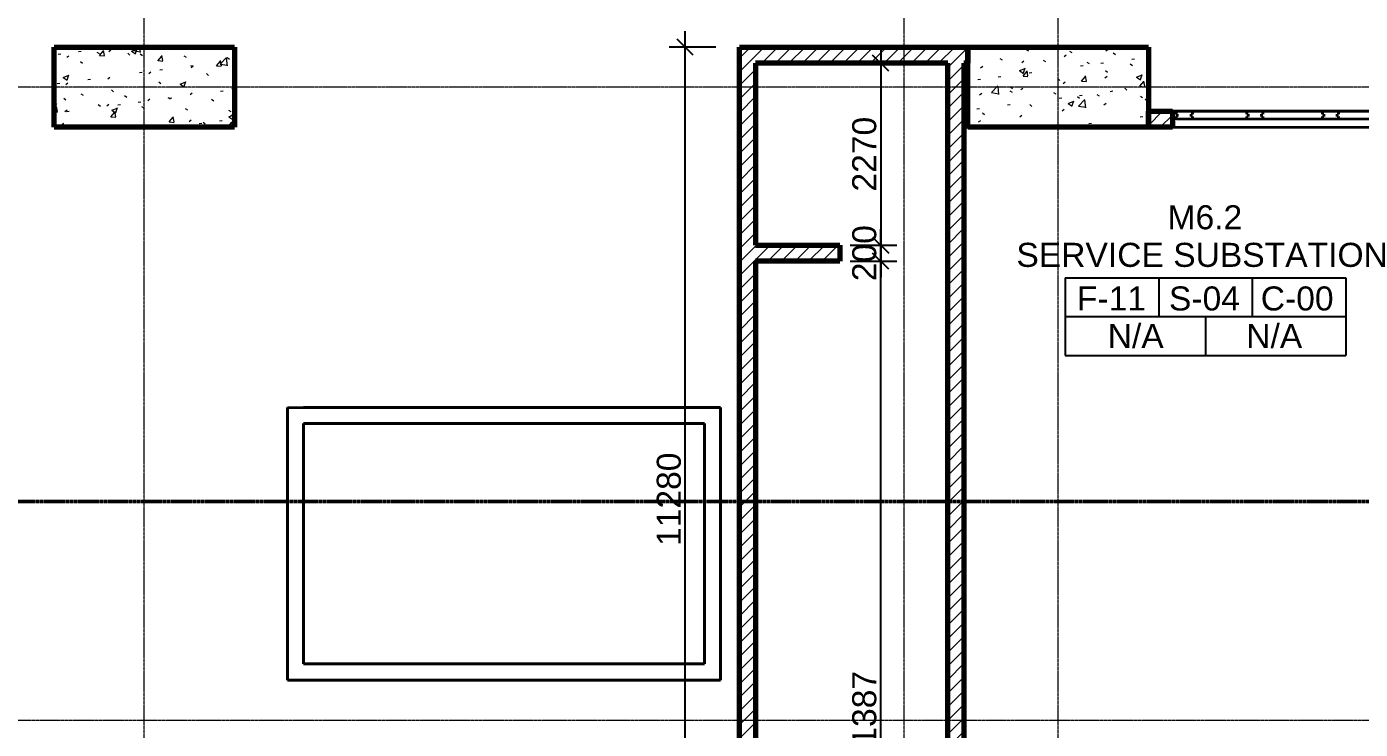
# Model space of a CAD drawing. Header units: millimetres. Extents: x -920222 to -841623, y -18676 to 21298.
# Drawn here: x -905748 to -889113, y -4431 to 4334 of the extents above; entities that cross this region are included whole.
import ezdxf

# ---------------------------------------------------------------- set-up
doc = ezdxf.new("R2010")
doc.units = ezdxf.units.MM
doc.linetypes.add('DPA_Grid _ Level 100', pattern=[10, 5.5, -1.6, 1.3, -1.6])
for name, color, linetype, lineweight in [('A-ANNO-DIMS', 1, 'Continuous', 9), ('A-COLS', 5, 'Continuous', 70), ('A-COLS-E', 1, 'Continuous', 35), ('A-DOOR', 3, 'Continuous', 70), ('A-DOOR-E', 2, 'Continuous', 25), ('A-DOOR-FRAM', 3, 'Continuous', 25), ('A-FLOR-E', 2, 'Continuous', 35), ('A-ROOM-IDEN', 3, 'Continuous', 25), ('A-ROOM-LINE', 3, 'Continuous', 25), ('A-WALL', 5, 'Continuous', 35), ('A-WALL-PATT', 1, 'Continuous', 35), ('G-ANNO-SECL', 3, 'Continuous', 9), ('S-GRID', 251, 'Continuous', 9), ('WALL-E', 2, 'Continuous', 35)]:
    doc.layers.add(name, color=color, linetype=linetype, lineweight=lineweight)
doc.styles.add('Arial_2', font='arial.ttf', dxfattribs={"height": 300})
doc.dimstyles.new('DPA-DIM-3_0_T-T', dxfattribs={"dimscale": 304.8, "dimtxt": 306.07782, "dimasz": 0.656168, "dimexe": 0.656168, "dimexo": 0.0625, "dimgap": 0.164042, "dimtad": 1, "dimdec": 0, "dimzin": 0, "dimdsep": 46, "dimtxsty": 'Arial_2', "dimblk1": 'OBLIQUE', "dimblk2": 'OBLIQUE', "dimsah": 1, "dimcen": 0.09, "dimdle": 0.656168, "dimadec": 8, "dimazin": 0, "dimtfac": 1, "dimtdec": 4, "dimtix": 1, "dimtmove": 0, "dimatfit": 3, "dimfxl": 1.312336, "dimfxlon": 1, "dimtvp": 1, "dimtolj": 1, "dimtzin": 0, "dimarcsym": 2})
pattern_1 = [(50, (0, 0), (728.7365, -63.75582), [76.2, -838.2]), (355, (0, 0), (-140.9716, 764.2276), [60.96, -670.56]), (100.451, (60.7, -5.3), (587.77, 700.46675), [64.76, -712.36]), (46.184, (0, 203.2), (1084.3162, -168.171), [114.3, -1257.3]), (96.636, (90.4, 189.2), (949.6099, 989.7098), [97.14, -1068.54]), (351.184, (0, 203.2), (949.6206, 989.7012), [91.44, -1005.84]), (21, (101.6, 152.4), (606.45787, -409.06057), [76.2, -838.2]), (326, (101.6, 152.4), (247.20834, 736.7529), [60.96, -670.56]), (71.451, (152.14, 118.3), (853.66825, 327.68547), [64.76, -712.36]), (37.5, (0, 0), (12.35469, 338.22012), [33.528, -628.904, 33.528, -647.192, -673.1]), (37.5, (0, 0), (12.35469, 338.22012), [-1343.152, 33.528, -639.572]), (7.5, (0, 0), (267.27887, 400.72213), [33.528, -354.584, 33.528, -613.664, -256.54]), (7.5, (0, 0), (267.27887, 400.72213), [-1035.304, 33.528, -223.012]), (327.5, (-226.57, 0), (542.36333, -22.915345), [33.528, -220.472, 33.528, -758.952, -1051.56]), (327.5, (-226.57, 0), (542.36333, -22.915345), [-1046.48, 33.528, -1018.032]), (317.5, (-328.17, 0), (592.51696, 101.7071), [33.528, -296.672, 33.528, -492.76, -746.76]), (317.5, (-328.17, 0), (592.51696, 101.7071), [-856.488, 33.528, -713.232])]
pattern_2 = [(45, (0, 0), (-84.852814, 84.852814), [])]

# ---------------------------------------------------------------- blocks, each defined once
blk = doc.blocks.new('A33 - _Wall_ Access Panel 3000 x 3000-18927020-4250-01 ENLARGED CONCOURSE LEVEL - REFLECTED CEILING PLAN - SHEET 1')
at = {"layer": 'A-DOOR', "lineweight": 35}
for p, q in [((-572, 0), (-372, 0)), ((-572, -35), (-572, 0)), ((-372, 0), (-372, -35)), ((372, 0), (572, 0)), ((372, -35), (372, 0)), ((572, 0), (572, -35)), ((-1450, 0), (-1250, 0)), ((-1450, -35), (-1450, 0)), ((-1435, -35), (-1450, -35)), ((-1450, -100), (-1450, -65)), ((-1450, -65), (-1435, -65)), ((-1250, -100), (-1450, -100)), ((-1435, -65), (-1435, -35)), ((-1250, -35), (-1265, -35)), ((-1265, -35), (-1265, -65)), ((-1265, -35), (-1250, -35)), ((-1265, -65), (-1265, -35)), ((-1265, -65), (-1250, -65)), ((-1250, -65), (-1265, -65)), ((-1250, 0), (-1250, -35)), ((-1250, -35), (-1250, 0)), ((-1250, 0), (-572, 0)), ((-1250, -65), (-1250, -100)), ((-1250, -100), (-1250, -65)), ((-572, -100), (-1250, -100)), ((-572, 0), (-572, -35)), ((-557, -35), (-572, -35)), ((-572, -35), (-557, -35)), ((-572, -100), (-572, -65)), ((-572, -65), (-557, -65)), ((-557, -65), (-572, -65)), ((-572, -65), (-572, -100)), ((-372, -100), (-572, -100)), ((-557, -65), (-557, -35)), ((-557, -35), (-557, -65)), ((-372, -35), (-387, -35)), ((-387, -35), (-387, -65)), ((-387, -35), (-372, -35)), ((-387, -65), (-387, -35)), ((-387, -65), (-372, -65)), ((-372, -65), (-387, -65)), ((-372, -35), (-372, 0)), ((-372, 0), (372, 0)), ((-372, -65), (-372, -100)), ((-372, -100), (-372, -65)), ((372, -100), (-372, -100)), ((372, 0), (372, -35)), ((387, -35), (372, -35)), ((372, -35), (387, -35)), ((372, -100), (372, -65)), ((372, -65), (387, -65)), ((387, -65), (372, -65)), ((372, -65), (372, -100)), ((572, -100), (372, -100)), ((387, -65), (387, -35)), ((387, -35), (387, -65)), ((572, -35), (557, -35)), ((557, -35), (557, -65)), ((557, -35), (572, -35)), ((557, -65), (557, -35)), ((557, -65), (572, -65)), ((572, -65), (557, -65)), ((572, -35), (572, 0)), ((572, 0), (1250, 0)), ((572, -65), (572, -100)), ((572, -100), (572, -65)), ((1250, -100), (572, -100)), ((1250, 0), (1450, 0)), ((1250, -35), (1250, 0)), ((1250, 0), (1250, -35)), ((1265, -35), (1250, -35)), ((1250, -35), (1265, -35)), ((1250, -100), (1250, -65)), ((1250, -65), (1265, -65)), ((1265, -65), (1250, -65)), ((1250, -65), (1250, -100)), ((1450, -100), (1250, -100)), ((1265, -65), (1265, -35)), ((1265, -35), (1265, -65)), ((1450, -35), (1435, -35)), ((1435, -35), (1435, -65)), ((1435, -65), (1450, -65)), ((1450, 0), (1450, -35)), ((1450, -65), (1450, -100))]:
    blk.add_line(p, q, dxfattribs=at)
at = {"layer": 'A-DOOR-E'}
for p, q in [((-372, 0), (-572, 0)), ((-572, 0), (-572, -35)), ((-372, -35), (-372, 0)), ((372, 0), (372, -35)), ((572, 0), (372, 0)), ((572, -35), (572, 0)), ((-1250, 0), (-1450, 0)), ((-1450, 0), (-1450, -35)), ((-1450, -35), (-1435, -35)), ((-1435, -65), (-1450, -65)), ((-1450, -65), (-1450, -100)), ((-1450, -100), (-1250, -100)), ((-1435, -35), (-1435, -65)), ((-1265, -65), (-1265, -35)), ((-1265, -35), (-1250, -35)), ((-1250, -35), (-1265, -35)), ((-1265, -35), (-1265, -65)), ((-1265, -65), (-1265, -35)), ((-1265, -35), (-1250, -35)), ((-1250, -35), (-1265, -35)), ((-1265, -35), (-1265, -65)), ((-1265, -65), (-1265, -35)), ((-1265, -35), (-1250, -35)), ((-1265, -65), (-1265, -35)), ((-1265, -35), (-1250, -35)), ((-1265, -35), (-1250, -35)), ((-1265, -65), (-1265, -35)), ((-1250, -35), (-1265, -35)), ((-1265, -35), (-1265, -65)), ((-1250, -65), (-1265, -65)), ((-1265, -65), (-1250, -65)), ((-1250, -65), (-1265, -65)), ((-1265, -65), (-1250, -65)), ((-1250, -65), (-1265, -65)), ((-1250, -65), (-1265, -65)), ((-1250, -65), (-1265, -65)), ((-1265, -65), (-1250, -65)), ((-1250, -35), (-1250, 0)), ((-572, 0), (-1250, 0)), ((-1250, 0), (-1250, -35)), ((-1250, -35), (-1250, 0)), ((-1250, 0), (-572, 0)), ((-572, 0), (-1250, 0)), ((-1250, 0), (-1250, -35)), ((-1250, -35), (-1250, 0)), ((-1250, 0), (-572, 0)), ((-1250, -35), (-1250, 0)), ((-1250, 0), (-572, 0)), ((-1250, 0), (-572, 0)), ((-1250, -35), (-1250, 0)), ((-572, 0), (-1250, 0)), ((-1250, 0), (-1250, -35)), ((-1250, -100), (-1250, -65)), ((-1250, -65), (-1250, -100)), ((-1250, -100), (-1250, -65)), ((-1250, -65), (-1250, -100)), ((-1250, -100), (-1250, -65)), ((-1250, -100), (-1250, -65)), ((-1250, -100), (-1250, -65)), ((-1250, -65), (-1250, -100)), ((-1250, -100), (-572, -100)), ((-572, -100), (-1250, -100)), ((-1250, -100), (-572, -100)), ((-572, -100), (-1250, -100)), ((-572, -100), (-1250, -100)), ((-572, -100), (-1250, -100)), ((-1250, -100), (-572, -100)), ((-572, -35), (-572, 0)), ((-572, 0), (-572, -35)), ((-572, -35), (-572, 0)), ((-572, 0), (-572, -35)), ((-572, 0), (-572, -35)), ((-572, 0), (-572, -35)), ((-572, -35), (-572, 0)), ((-572, -35), (-557, -35)), ((-557, -35), (-572, -35)), ((-572, -35), (-557, -35)), ((-557, -35), (-572, -35)), ((-572, -35), (-557, -35)), ((-572, -35), (-557, -35)), ((-572, -35), (-557, -35)), ((-557, -35), (-572, -35)), ((-557, -65), (-572, -65)), ((-572, -65), (-572, -100)), ((-572, -100), (-572, -65)), ((-572, -65), (-557, -65)), ((-557, -65), (-572, -65)), ((-572, -65), (-572, -100)), ((-572, -100), (-572, -65)), ((-572, -65), (-557, -65)), ((-557, -65), (-572, -65)), ((-572, -65), (-572, -100)), ((-557, -65), (-572, -65)), ((-572, -65), (-572, -100)), ((-572, -65), (-572, -100)), ((-557, -65), (-572, -65)), ((-572, -100), (-572, -65)), ((-572, -65), (-557, -65)), ((-572, -100), (-372, -100)), ((-557, -35), (-557, -65)), ((-557, -65), (-557, -35)), ((-557, -35), (-557, -65)), ((-557, -65), (-557, -35)), ((-557, -35), (-557, -65)), ((-557, -35), (-557, -65)), ((-557, -35), (-557, -65)), ((-557, -65), (-557, -35)), ((-387, -65), (-387, -35)), ((-387, -35), (-372, -35)), ((-372, -35), (-387, -35)), ((-387, -35), (-387, -65)), ((-387, -65), (-387, -35)), ((-387, -35), (-372, -35)), ((-372, -35), (-387, -35)), ((-387, -35), (-387, -65)), ((-387, -65), (-387, -35)), ((-387, -35), (-372, -35)), ((-387, -65), (-387, -35)), ((-387, -35), (-372, -35)), ((-387, -35), (-372, -35)), ((-387, -65), (-387, -35)), ((-372, -35), (-387, -35)), ((-387, -35), (-387, -65)), ((-372, -65), (-387, -65)), ((-387, -65), (-372, -65)), ((-372, -65), (-387, -65)), ((-387, -65), (-372, -65)), ((-372, -65), (-387, -65)), ((-372, -65), (-387, -65)), ((-372, -65), (-387, -65)), ((-387, -65), (-372, -65)), ((372, 0), (-372, 0)), ((-372, 0), (-372, -35)), ((-372, -35), (-372, 0)), ((-372, 0), (372, 0)), ((372, 0), (-372, 0)), ((-372, 0), (-372, -35)), ((-372, -35), (-372, 0)), ((-372, 0), (372, 0)), ((-372, -35), (-372, 0)), ((-372, 0), (372, 0)), ((-372, 0), (372, 0)), ((-372, -35), (-372, 0)), ((372, 0), (-372, 0)), ((-372, 0), (-372, -35)), ((-372, -100), (-372, -65)), ((-372, -65), (-372, -100)), ((-372, -100), (-372, -65)), ((-372, -65), (-372, -100)), ((-372, -100), (-372, -65)), ((-372, -100), (-372, -65)), ((-372, -100), (-372, -65)), ((-372, -65), (-372, -100)), ((-372, -100), (372, -100)), ((372, -100), (-372, -100)), ((-372, -100), (372, -100)), ((372, -100), (-372, -100)), ((372, -100), (-372, -100)), ((372, -100), (-372, -100)), ((-372, -100), (372, -100)), ((372, -35), (372, 0)), ((372, 0), (372, -35)), ((372, -35), (372, 0)), ((372, 0), (372, -35)), ((372, 0), (372, -35)), ((372, 0), (372, -35)), ((372, -35), (372, 0)), ((372, -35), (387, -35)), ((387, -35), (372, -35)), ((372, -35), (387, -35)), ((387, -35), (372, -35)), ((372, -35), (387, -35)), ((372, -35), (387, -35)), ((372, -35), (387, -35)), ((387, -35), (372, -35)), ((387, -65), (372, -65)), ((372, -65), (372, -100)), ((372, -100), (372, -65)), ((372, -65), (387, -65)), ((387, -65), (372, -65)), ((372, -65), (372, -100)), ((372, -100), (372, -65)), ((372, -65), (387, -65)), ((387, -65), (372, -65)), ((372, -65), (372, -100)), ((387, -65), (372, -65)), ((372, -65), (372, -100)), ((372, -65), (372, -100)), ((387, -65), (372, -65)), ((372, -100), (372, -65)), ((372, -65), (387, -65)), ((372, -100), (572, -100)), ((387, -35), (387, -65)), ((387, -65), (387, -35)), ((387, -35), (387, -65)), ((387, -65), (387, -35)), ((387, -35), (387, -65)), ((387, -35), (387, -65)), ((387, -35), (387, -65)), ((387, -65), (387, -35)), ((557, -65), (557, -35)), ((557, -35), (572, -35)), ((572, -35), (557, -35)), ((557, -35), (557, -65)), ((557, -65), (557, -35)), ((557, -35), (572, -35)), ((572, -35), (557, -35)), ((557, -35), (557, -65)), ((557, -65), (557, -35)), ((557, -35), (572, -35)), ((557, -65), (557, -35)), ((557, -35), (572, -35)), ((557, -35), (572, -35)), ((557, -65), (557, -35)), ((572, -35), (557, -35)), ((557, -35), (557, -65)), ((572, -65), (557, -65)), ((557, -65), (572, -65)), ((572, -65), (557, -65)), ((557, -65), (572, -65)), ((572, -65), (557, -65)), ((572, -65), (557, -65)), ((572, -65), (557, -65)), ((557, -65), (572, -65)), ((1250, 0), (572, 0)), ((572, 0), (572, -35)), ((572, -35), (572, 0)), ((572, 0), (1250, 0)), ((1250, 0), (572, 0)), ((572, 0), (572, -35)), ((572, -35), (572, 0)), ((572, 0), (1250, 0)), ((572, -35), (572, 0)), ((572, 0), (1250, 0)), ((572, 0), (1250, 0)), ((572, -35), (572, 0)), ((1250, 0), (572, 0)), ((572, 0), (572, -35)), ((572, -100), (572, -65)), ((572, -65), (572, -100)), ((572, -100), (572, -65)), ((572, -65), (572, -100)), ((572, -100), (572, -65)), ((572, -100), (572, -65)), ((572, -100), (572, -65)), ((572, -65), (572, -100)), ((572, -100), (1250, -100)), ((1250, -100), (572, -100)), ((572, -100), (1250, -100)), ((1250, -100), (572, -100)), ((1250, -100), (572, -100)), ((1250, -100), (572, -100)), ((572, -100), (1250, -100)), ((1450, 0), (1250, 0)), ((1250, 0), (1250, -35)), ((1250, -35), (1250, 0)), ((1250, 0), (1250, -35)), ((1250, -35), (1250, 0)), ((1250, 0), (1250, -35)), ((1250, 0), (1250, -35)), ((1250, 0), (1250, -35)), ((1250, -35), (1250, 0)), ((1250, -35), (1265, -35)), ((1265, -35), (1250, -35)), ((1250, -35), (1265, -35)), ((1265, -35), (1250, -35)), ((1250, -35), (1265, -35)), ((1250, -35), (1265, -35)), ((1250, -35), (1265, -35)), ((1265, -35), (1250, -35)), ((1265, -65), (1250, -65)), ((1250, -65), (1250, -100)), ((1250, -100), (1250, -65)), ((1250, -65), (1265, -65)), ((1265, -65), (1250, -65)), ((1250, -65), (1250, -100)), ((1250, -100), (1250, -65)), ((1250, -65), (1265, -65)), ((1265, -65), (1250, -65)), ((1250, -65), (1250, -100)), ((1265, -65), (1250, -65)), ((1250, -65), (1250, -100)), ((1250, -65), (1250, -100)), ((1265, -65), (1250, -65)), ((1250, -100), (1250, -65)), ((1250, -65), (1265, -65)), ((1250, -100), (1450, -100)), ((1265, -35), (1265, -65)), ((1265, -65), (1265, -35)), ((1265, -35), (1265, -65)), ((1265, -65), (1265, -35)), ((1265, -35), (1265, -65)), ((1265, -35), (1265, -65)), ((1265, -35), (1265, -65)), ((1265, -65), (1265, -35)), ((1435, -65), (1435, -35)), ((1435, -35), (1450, -35)), ((1450, -65), (1435, -65)), ((1450, -35), (1450, 0)), ((1450, -100), (1450, -65))]:
    blk.add_line(p, q, dxfattribs=at)
at = {"layer": 'A-DOOR-FRAM'}
for p, q in [((-1500, 0), (-1500, -100)), ((-1450, 0), (-1500, 0)), ((-1500, -100), (-1450, -100)), ((-1450, -35), (-1450, 0)), ((-1435, -35), (-1450, -35)), ((-1450, -65), (-1435, -65)), ((-1450, -100), (-1450, -65)), ((-1435, -65), (-1435, -35)), ((1435, -65), (1435, -35)), ((1435, -35), (1450, -35)), ((1450, -65), (1435, -65)), ((1450, 0), (1500, 0)), ((1450, -35), (1450, 0)), ((1450, -100), (1450, -65)), ((1500, -100), (1450, -100)), ((1500, 0), (1500, -100))]:
    blk.add_line(p, q, dxfattribs=at)
blk = doc.blocks.new('DPA_Room Tag Box - Standard-4486259-4250-01 ENLARGED CONCOURSE LEVEL - REFLECTED CEILING PLAN - SHEET 1')
at = {"layer": 'A-ROOM-LINE'}
for p, q in [((-17.5, -2.94), (-17.5, -12.6)), ((-17.5, -2.94), (17.5, -2.94)), ((-5.83, -2.94), (-5.83, -7.77)), ((5.83, -2.94), (5.83, -7.77)), ((17.5, -2.94), (17.5, -12.6)), ((-17.5, -7.77), (17.5, -7.77)), ((0, -7.77), (0, -12.6)), ((-17.5, -12.6), (17.5, -12.6))]:
    blk.add_line(p, q, dxfattribs=at)
blk = doc.blocks.new('_Oblique')
at = {"color": 0, "linetype": 'ByBlock', "lineweight": -2}
blk.add_line((-0.5, -0.5), (0.5, 0.5), dxfattribs=at)
blk = doc.blocks.new('*D303')
at = {"layer": 'A-ANNO-DIMS', "color": 0, "lineweight": -2, "transparency": 16777216}
for p, q in [((6748, -10980), (6748, 700)), ((7129, 500), (6548, 500)), ((6367, -10780), (6948, -10780))]:
    blk.add_line(p, q, dxfattribs=at)
at = {"layer": 'Defpoints', "color": 0, "transparency": 16777216}
for p in [(6748, 500), (7148, 500), (6348, -10780)]:
    blk.add_point(p, dxfattribs=at)
at = {"layer": 'A-ANNO-DIMS', "color": 0, "lineweight": -2, "transparency": 16777216, "xscale": 200, "yscale": 200, "zscale": 200}
for p, rotation in [((6748, 500), 90), ((6748, -10780), 270)]:
    blk.add_blockref('_Oblique', p, dxfattribs=dict(at, rotation=rotation))
at = {"layer": 'A-ANNO-DIMS', "color": 0, "transparency": 16777216, "insert": (6545, -5140), "char_height": 300, "width": 1384.41, "attachment_point": 5, "rotation": 90, "style": 'Arial_2'}
blk.add_mtext('\\A1;11280', dxfattribs=at)
blk = doc.blocks.new('*D364')
at = {"layer": 'A-ANNO-DIMS', "color": 0, "lineweight": -2, "transparency": 16777216}
for p, q in [((9186, -13757), (9186, -1970)), ((8805, -2170), (9386, -2170)), ((8805, -13557), (9386, -13557))]:
    blk.add_line(p, q, dxfattribs=at)
at = {"layer": 'Defpoints', "color": 0, "transparency": 16777216}
for p in [(8786, -2170), (9186, -2170), (8786, -13557)]:
    blk.add_point(p, dxfattribs=at)
at = {"layer": 'A-ANNO-DIMS', "color": 0, "lineweight": -2, "transparency": 16777216, "xscale": 200, "yscale": 200, "zscale": 200}
for p, rotation in [((9186, -2170), 90), ((9186, -13557), 270)]:
    blk.add_blockref('_Oblique', p, dxfattribs=dict(at, rotation=rotation))
at = {"layer": 'A-ANNO-DIMS', "color": 0, "transparency": 16777216, "insert": (8983, -7864), "char_height": 300, "width": 1384.41, "attachment_point": 5, "rotation": 90, "style": 'Arial_2'}
blk.add_mtext('\\A1;11387', dxfattribs=at)
blk = doc.blocks.new('*D366')
at = {"layer": 'A-ANNO-DIMS', "color": 0, "lineweight": -2, "transparency": 16777216}
for p, q in [((9186, 500), (9186, -2170)), ((9567, 300), (8986, 300)), ((8805, -1970), (9386, -1970))]:
    blk.add_line(p, q, dxfattribs=at)
at = {"layer": 'Defpoints', "color": 0, "transparency": 16777216}
for p in [(9586, 300), (8786, -1970), (9186, -1970)]:
    blk.add_point(p, dxfattribs=at)
at = {"layer": 'A-ANNO-DIMS', "color": 0, "lineweight": -2, "transparency": 16777216, "xscale": 200, "yscale": 200, "zscale": 200}
for p, rotation in [((9186, 300), 90), ((9186, -1970), 270)]:
    blk.add_blockref('_Oblique', p, dxfattribs=dict(at, rotation=rotation))
at = {"layer": 'A-ANNO-DIMS', "color": 0, "transparency": 16777216, "insert": (8983, -835), "char_height": 300, "width": 1107.53, "attachment_point": 5, "rotation": 90, "style": 'Arial_2'}
blk.add_mtext('\\A1;2270', dxfattribs=at)
blk = doc.blocks.new('*D367')
at = {"layer": 'A-ANNO-DIMS', "color": 0, "lineweight": -2, "transparency": 16777216}
for p, q in [((9186, -1970), (9186, -1770)), ((8805, -1970), (9386, -1970)), ((9186, -1970), (9186, -2170)), ((8805, -2170), (9386, -2170)), ((9186, -2170), (9186, -2370))]:
    blk.add_line(p, q, dxfattribs=at)
at = {"layer": 'Defpoints', "color": 0, "transparency": 16777216}
for p in [(8786, -1970), (8786, -2170), (9186, -2170)]:
    blk.add_point(p, dxfattribs=at)
at = {"layer": 'A-ANNO-DIMS', "color": 0, "lineweight": -2, "transparency": 16777216, "xscale": 200, "yscale": 200, "zscale": 200}
for p, rotation in [((9186, -1970), 270), ((9186, -2170), 90)]:
    blk.add_blockref('_Oblique', p, dxfattribs=dict(at, rotation=rotation))
at = {"layer": 'A-ANNO-DIMS', "color": 0, "transparency": 16777216, "insert": (8983, -2070), "char_height": 300, "width": 830.65, "attachment_point": 5, "rotation": 90, "style": 'Arial_2'}
blk.add_mtext('\\A1;200', dxfattribs=at)
blk = doc.blocks.new('*U290')
at = {"layer": 'S-GRID', "linetype": 'DPA_Grid _ Level 100'}
for p, q in [((0, -21404), (0, 16818.7)), ((9477, -21404), (9477, 16818.7)), ((11400, -21404), (11400, 16818.7)), ((58127.3, 0), (-14589.5, 0)), ((58127.3, -7900), (-14589.5, -7900))]:
    blk.add_line(p, q, dxfattribs=at)
at = {"layer": 'A-ANNO-DIMS'}
for base, p1, p2, override, picture, middle in [((6748, 500), (6348, -10780), (7148, 500), {"dimpost": '<>', "dimfxl": 11308.336198}, '*D303', (6544.9, -5140)), ((9185.9, -1970), (9585.9, 300), (8785.9, -1970), {"dimpost": '<>', "dimfxl": 2406.847232}, '*D366', (8982.8, -835)), ((9185.9, -2170), (8785.9, -1970), (8785.9, -2170), {"dimpost": '<>', "dimfxl": 200}, '*D367', (8982.8, -2070)), ((9185.9391, -2170.003), (8785.9391, -13557.4613), (8785.9391, -2170.003), {"dimpost": '<>', "dimfxl": 11387.458303}, '*D364', (8982.6648, -7863.7321))]:
    dim = blk.add_linear_dim(base=base, p1=p1, p2=p2, angle=90, dimstyle='DPA-DIM-3_0_T-T', override=override, dxfattribs=at)
    dim.commit()
    dim.dimension.update_dxf_attribs({"geometry": picture, "text_midpoint": middle})

msp = doc.modelspace()

# ---------------------------------------------------------------- hatches: boundary and pattern name
at = {"layer": 'A-COLS-E', "lineweight": 9}
h = msp.add_hatch(dxfattribs=at)
h.set_pattern_fill('FP_1', color=256, style=0, pattern_type=2)
h.set_pattern_definition(pattern_1)
h.paths.add_polyline_path([(-903157, 3079), (-903157, 4079), (-905407, 4079), (-905407, 3079)])
h = msp.add_hatch(dxfattribs=at)
h.set_pattern_fill('FP_1', color=256, style=0, pattern_type=2)
h.set_pattern_definition(pattern_1)
h.paths.add_polyline_path([(-891757, 3079), (-891757, 4079), (-894007, 4079), (-894007, 3079), (-892227, 3079)])
at = {"layer": 'A-WALL-PATT', "lineweight": 9}
h = msp.add_hatch(dxfattribs=at)
h.set_pattern_fill('FP_2', color=256, style=0, pattern_type=2)
h.set_pattern_definition(pattern_2)
h.paths.add_polyline_path([(-894257, 3879), (-894007, 3879), (-894007, 4079), (-896857, 4079), (-896857, 3879), (-896657, 3879)])
h = msp.add_hatch(dxfattribs=at)
h.set_pattern_fill('FP_2', color=256, style=0, pattern_type=2)
h.set_pattern_definition(pattern_2)
h.paths.add_polyline_path([(-896657, -9778), (-896657, 3879), (-896857, 3879), (-896857, -9778)])
h = msp.add_hatch(dxfattribs=at)
h.set_pattern_fill('FP_2', color=256, style=0, pattern_type=2)
h.set_pattern_definition(pattern_2)
h.paths.add_polyline_path([(-894057, -11078), (-894057, 3879), (-894257, 3879), (-894257, -11078)])
h = msp.add_hatch(dxfattribs=at)
h.set_pattern_fill('FP_2', color=256, style=0, pattern_type=2)
h.set_pattern_definition(pattern_2)
h.paths.add_polyline_path([(-887957, 3079), (-887957, 3279), (-888457, 3279), (-888457, 3079), (-888157, 3079)])
h.paths.add_polyline_path([(-891457, 3079), (-891457, 3279), (-891757, 3279), (-891757, 3079)])
h = msp.add_hatch(dxfattribs=at)
h.set_pattern_fill('FP_2', color=256, style=0, pattern_type=2)
h.set_pattern_definition(pattern_2)
h.paths.add_polyline_path([(-895607, 1409), (-895607, 1609), (-896657, 1609), (-896657, 1409)])

# ---------------------------------------------------------------- linework, layer by layer
at = {"layer": 'A-COLS'}
for p, q in [((-905407, 3079), (-905407, 4079)), ((-905407, 4079), (-903157, 4079)), ((-903157, 4079), (-903157, 3079)), ((-894007, 3079), (-894007, 4079)), ((-894007, 4079), (-891757, 4079)), ((-891757, 4079), (-891757, 3079)), ((-903157, 3079), (-905407, 3079)), ((-891757, 3079), (-894007, 3079))]:
    msp.add_line(p, q, dxfattribs=at)
at = {"layer": 'A-FLOR-E'}
for p, q in [((-896857, -9778), (-896857, 4079)), ((-896857, 4079), (-894057, 4079)), ((-894057, 4079), (-896857, 4079)), ((-896857, 4079), (-896857, -9778)), ((-894057, 3879), (-894057, -11078)), ((-894057, -11078), (-894057, 3879))]:
    msp.add_line(p, q, dxfattribs=at)
at = {"layer": 'A-WALL', "color": 7, "lineweight": 70}
for p, q in [((-896857, 3879), (-896857, 4079)), ((-896857, 4079), (-894007, 4079)), ((-894007, 4079), (-894007, 3879)), ((-896857, -7201), (-896857, 3879)), ((-894257, 3879), (-896657, 3879)), ((-896657, 3879), (-896657, 1609)), ((-894257, -11078), (-894257, 3879)), ((-894007, 3879), (-894057, 3879)), ((-894057, 3879), (-894057, -11078)), ((-891757, 3179), (-891757, 3279)), ((-891757, 3279), (-891457, 3279)), ((-891757, 3079), (-891757, 3179)), ((-891457, 3279), (-891457, 3179)), ((-891457, 3179), (-891457, 3079)), ((-891457, 3079), (-891757, 3079)), ((-896657, 1609), (-895607, 1609)), ((-895607, 1609), (-895607, 1409)), ((-895607, 1409), (-896657, 1409)), ((-896657, 1409), (-896657, -9778))]:
    msp.add_line(p, q, dxfattribs=at)
at = {"layer": 'G-ANNO-SECL', "linetype": 'DPA_Grid _ Level 100', "lineweight": 50}
msp.add_line((-918412, -1588), (-844557, -1588), dxfattribs=at)
at = {"layer": 'WALL-E'}
for p, q in [((-894007, 3279), (-894057, 3279)), ((-894057, 3279), (-894007, 3279)), ((-894007, 3279), (-894007, 3079)), ((-894007, 3079), (-894007, 3279)), ((-891457, 3279), (-891457, 3079)), ((-888457, 3279), (-891457, 3279)), ((-894007, 3079), (-894057, 3079)), ((-894057, 3079), (-894007, 3079)), ((-894057, 3079), (-894057, -5901)), ((-894057, -11078), (-894057, 3079)), ((-891457, 3079), (-888457, 3079)), ((-902494, -3616), (-902494, -416)), ((-902494, -416), (-902494, -3616)), ((-902494, -416), (-902294, -416)), ((-902494, -416), (-902294, -416)), ((-902294, -416), (-897157, -416)), ((-897157, -416), (-902294, -416)), ((-897157, -416), (-897094, -416)), ((-897094, -416), (-897157, -416)), ((-897094, -3616), (-897094, -416)), ((-897094, -416), (-897094, -3616)), ((-902294, -3616), (-902294, -616)), ((-902294, -616), (-902294, -3616)), ((-902294, -616), (-897294, -616)), ((-897294, -616), (-902294, -616)), ((-897294, -3616), (-897294, -616)), ((-897294, -616), (-897294, -3616)), ((-902494, -3816), (-902494, -3616)), ((-902494, -3616), (-902494, -3816)), ((-897294, -3616), (-902294, -3616)), ((-902294, -3616), (-897294, -3616)), ((-897094, -3616), (-897094, -3816)), ((-897094, -3816), (-897094, -3616)), ((-897094, -3816), (-902494, -3816)), ((-902494, -3816), (-897094, -3816))]:
    msp.add_line(p, q, dxfattribs=at)

# ---------------------------------------------------------------- block references
msp.add_blockref('*U290', (-904282, 3579))
at = {"layer": 'A-DOOR-E', "rotation": 180}
msp.add_blockref('A33 - _Wall_ Access Panel 3000 x 3000-18927020-4250-01 ENLARGED CONCOURSE LEVEL - REFLECTED CEILING PLAN - SHEET 1', (-889957, 3179), dxfattribs=at)
at = {"layer": 'A-ROOM-IDEN', "xscale": 99.99999999999993, "yscale": 99.99999999999993, "zscale": 99.99999999999993}
msp.add_blockref('DPA_Room Tag Box - Standard-4486259-4250-01 ENLARGED CONCOURSE LEVEL - REFLECTED CEILING PLAN - SHEET 1', (-891045, 1494), dxfattribs=at)

# ---------------------------------------------------------------- texts
at = {"layer": 'A-ROOM-IDEN', "lineweight": 9, "char_height": 300, "attachment_point": 1, "style": 'Arial_2'}
for s, insert, width in [('M6.2', (-891518, 2107), 1146.41), ('SERVICE SUBSTATION', (-893403, 1638), 5708.01), ('F-11', (-892648, 1094), 1058.23), ('S-04', (-891500, 1094), 1090.29), ('C-00', (-890355, 1094), 1114.35), ('N/A', (-892264, 625), 857.81), ('N/A', (-890536, 625), 857.81)]:
    msp.add_mtext(s, dxfattribs=dict(at, insert=insert, width=width))

doc.saveas('drawing.dxf')
